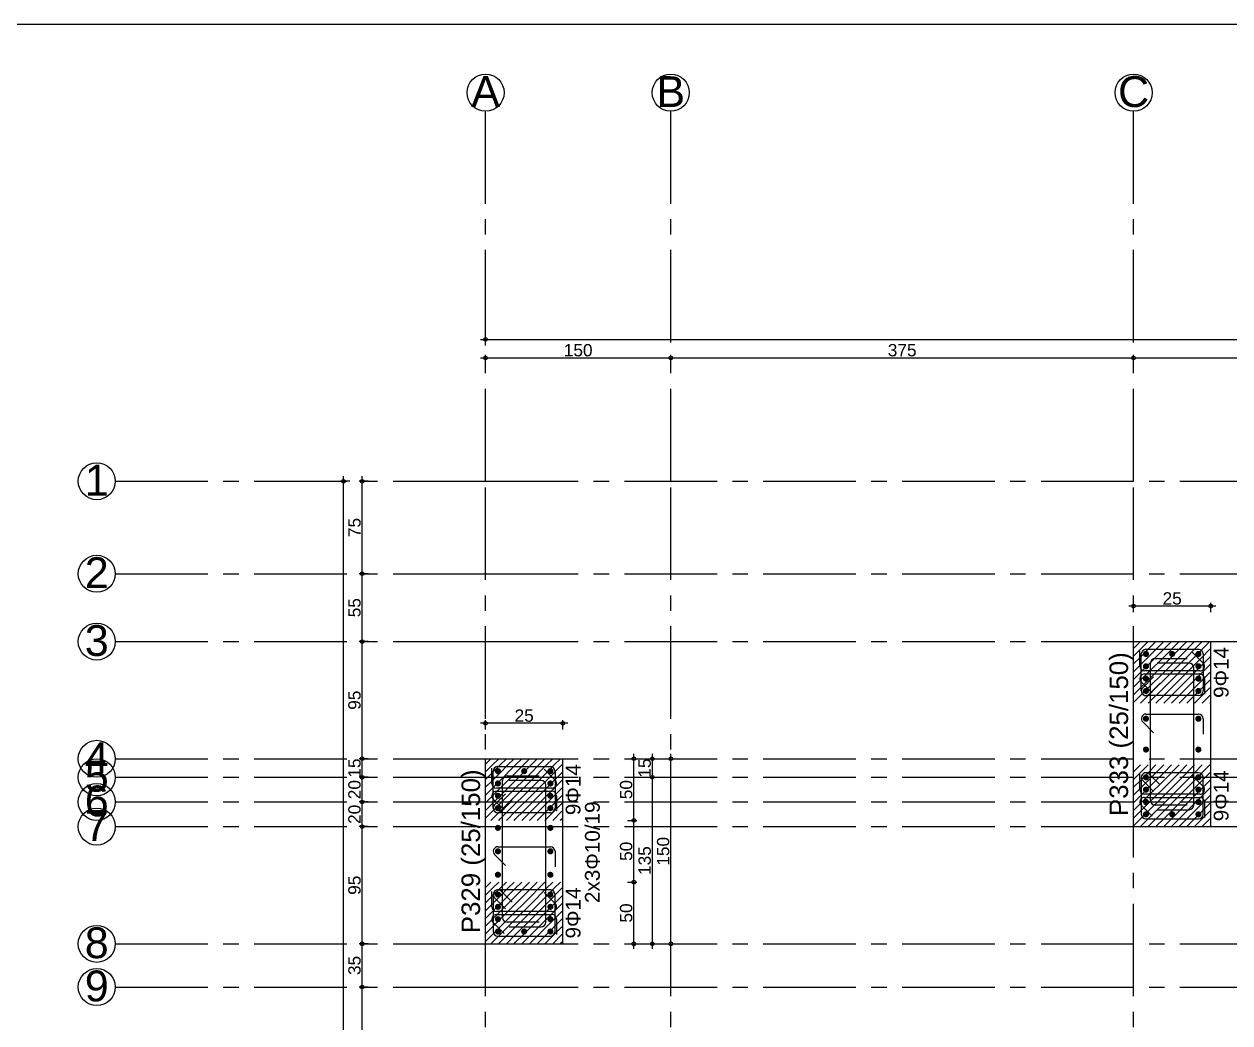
# Model space of a CAD drawing. Header units: millimetres. Extents: x 2232 to 85269, y -3593 to 5869.
# Drawn here: x 32488 to 33465, y 5059 to 5869 of the extents above; entities that cross this region are included whole.
import ezdxf

# ---------------------------------------------------------------- set-up
doc = ezdxf.new("R2010")
doc.units = ezdxf.units.MM
doc.linetypes.add('CENTER2', pattern=[112.5, 75, -12.5, 12.5, -12.5])
doc.linetypes.add('DASHDOT2', pattern=[12.7, 6.35, -3.175, 0, -3.175])
doc.layers.add('aks', color=251, linetype='DASHDOT2', lineweight=35)
for name, color, linetype in [('Donatı Yazısı', 7, 'Continuous'), ('Donatı Çizgisi', 7, 'Continuous'), ('Kolon', 7, 'Continuous'), ('Ölçülendirme', 7, 'Continuous')]:
    doc.layers.add(name, color=color, linetype=linetype)
doc.styles.add('arial_1_18', font='arial.ttf', dxfattribs={"height": 0.2})

# ---------------------------------------------------------------- blocks, each defined once
blk = doc.blocks.new('IDE999Entity7006')
at = {"layer": 'aks', "color": 250, "linetype": 'CENTER2', "lineweight": 5}
for points in [[(24550.63, 2530), (24550.63, 2830)], [(24550.63, 200), (24550.63, 2530)]]:
    blk.add_lwpolyline(points, dxfattribs=at)
at = {"layer": 'aks', "color": 30, "linetype": 'Continuous', "lineweight": 5}
blk.add_circle((24550.63, 2845), 15, dxfattribs=at)
at = {"layer": 'aks', "color": 1, "linetype": 'Continuous', "lineweight": 5, "style": 'arial_1_18'}
blk.add_text('C', height=25, dxfattribs=at).set_placement((24538.03, 2833.37))
blk = doc.blocks.new('IDE999Entity7015')
at = {"layer": 'aks', "color": 250, "linetype": 'CENTER2', "lineweight": 5}
for points in [[(24025.63, 2530), (24025.63, 2830)], [(24025.63, 200), (24025.63, 2530)]]:
    blk.add_lwpolyline(points, dxfattribs=at)
at = {"layer": 'aks', "color": 30, "linetype": 'Continuous', "lineweight": 5}
blk.add_circle((24025.63, 2845), 15, dxfattribs=at)
at = {"layer": 'aks', "color": 1, "linetype": 'Continuous', "lineweight": 5, "style": 'arial_1_18'}
blk.add_text('A', height=25, dxfattribs=at).set_placement((24013.99, 2833.37))
blk = doc.blocks.new('IDE999Entity7016')
at = {"layer": 'aks', "color": 250, "linetype": 'CENTER2', "lineweight": 5}
for points in [[(24175.63, 2530), (24175.63, 2830)], [(24175.63, 200), (24175.63, 2530)]]:
    blk.add_lwpolyline(points, dxfattribs=at)
at = {"layer": 'aks', "color": 30, "linetype": 'Continuous', "lineweight": 5}
blk.add_circle((24175.63, 2845), 15, dxfattribs=at)
at = {"layer": 'aks', "color": 1, "linetype": 'Continuous', "lineweight": 5, "style": 'arial_1_18'}
blk.add_text('B', height=25, dxfattribs=at).set_placement((24163.99, 2833.37))
blk = doc.blocks.new('IDE999Entity7034')
at = {"layer": 'aks', "color": 250, "linetype": 'CENTER2', "lineweight": 5}
for points in [[(23725.63, 2120), (24025.63, 2120)], [(24025.63, 2120), (27285.63, 2120)]]:
    blk.add_lwpolyline(points, dxfattribs=at)
at = {"layer": 'aks', "color": 30, "linetype": 'Continuous', "lineweight": 5}
blk.add_circle((23710.63, 2120), 15, dxfattribs=at)
at = {"layer": 'aks', "color": 1, "linetype": 'Continuous', "lineweight": 5, "style": 'arial_1_18'}
blk.add_text('9', height=25, dxfattribs=at).set_placement((23700.92, 2108.37))
blk = doc.blocks.new('IDE999Entity7035')
at = {"layer": 'aks', "color": 250, "linetype": 'CENTER2', "lineweight": 5}
for points in [[(23725.63, 2270), (24025.63, 2270)], [(24025.63, 2270), (27285.63, 2270)]]:
    blk.add_lwpolyline(points, dxfattribs=at)
at = {"layer": 'aks', "color": 30, "linetype": 'Continuous', "lineweight": 5}
blk.add_circle((23710.63, 2270), 15, dxfattribs=at)
at = {"layer": 'aks', "color": 1, "linetype": 'Continuous', "lineweight": 5, "style": 'arial_1_18'}
blk.add_text('6', height=25, dxfattribs=at).set_placement((23700.92, 2258.37))
blk = doc.blocks.new('IDE999Entity7036')
at = {"layer": 'aks', "color": 250, "linetype": 'CENTER2', "lineweight": 5}
for points in [[(23725.63, 2290), (24025.63, 2290)], [(24025.63, 2290), (27285.63, 2290)]]:
    blk.add_lwpolyline(points, dxfattribs=at)
at = {"layer": 'aks', "color": 30, "linetype": 'Continuous', "lineweight": 5}
blk.add_circle((23710.63, 2290), 15, dxfattribs=at)
at = {"layer": 'aks', "color": 1, "linetype": 'Continuous', "lineweight": 5, "style": 'arial_1_18'}
blk.add_text('5', height=25, dxfattribs=at).set_placement((23700.92, 2278.37))
blk = doc.blocks.new('IDE999Entity7037')
at = {"layer": 'aks', "color": 250, "linetype": 'CENTER2', "lineweight": 5}
for points in [[(23725.63, 2155), (24025.63, 2155)], [(24025.63, 2155), (27285.63, 2155)]]:
    blk.add_lwpolyline(points, dxfattribs=at)
at = {"layer": 'aks', "color": 30, "linetype": 'Continuous', "lineweight": 5}
blk.add_circle((23710.63, 2155), 15, dxfattribs=at)
at = {"layer": 'aks', "color": 1, "linetype": 'Continuous', "lineweight": 5, "style": 'arial_1_18'}
blk.add_text('8', height=25, dxfattribs=at).set_placement((23700.92, 2143.37))
blk = doc.blocks.new('IDE999Entity7038')
at = {"layer": 'aks', "color": 250, "linetype": 'CENTER2', "lineweight": 5}
for points in [[(23725.63, 2305), (24025.63, 2305)], [(24025.63, 2305), (27285.63, 2305)]]:
    blk.add_lwpolyline(points, dxfattribs=at)
at = {"layer": 'aks', "color": 30, "linetype": 'Continuous', "lineweight": 5}
blk.add_circle((23710.63, 2305), 15, dxfattribs=at)
at = {"layer": 'aks', "color": 1, "linetype": 'Continuous', "lineweight": 5, "style": 'arial_1_18'}
blk.add_text('4', height=25, dxfattribs=at).set_placement((23700.92, 2293.37))
blk = doc.blocks.new('IDE999Entity7039')
at = {"layer": 'aks', "color": 250, "linetype": 'CENTER2', "lineweight": 5}
for points in [[(23725.63, 2250), (24025.63, 2250)], [(24025.63, 2250), (27285.63, 2250)]]:
    blk.add_lwpolyline(points, dxfattribs=at)
at = {"layer": 'aks', "color": 30, "linetype": 'Continuous', "lineweight": 5}
blk.add_circle((23710.63, 2250), 15, dxfattribs=at)
at = {"layer": 'aks', "color": 1, "linetype": 'Continuous', "lineweight": 5, "style": 'arial_1_18'}
blk.add_text('7', height=25, dxfattribs=at).set_placement((23700.92, 2238.37))
blk = doc.blocks.new('IDE999Entity7040')
at = {"layer": 'aks', "color": 250, "linetype": 'CENTER2', "lineweight": 5}
for points in [[(23725.63, 2400), (24025.63, 2400)], [(24025.63, 2400), (27285.63, 2400)]]:
    blk.add_lwpolyline(points, dxfattribs=at)
at = {"layer": 'aks', "color": 30, "linetype": 'Continuous', "lineweight": 5}
blk.add_circle((23710.63, 2400), 15, dxfattribs=at)
at = {"layer": 'aks', "color": 1, "linetype": 'Continuous', "lineweight": 5, "style": 'arial_1_18'}
blk.add_text('3', height=25, dxfattribs=at).set_placement((23700.92, 2388.37))
blk = doc.blocks.new('IDE999Entity7041')
at = {"layer": 'aks', "color": 250, "linetype": 'CENTER2', "lineweight": 5}
for points in [[(23725.63, 2455), (24025.63, 2455)], [(24025.63, 2455), (27285.63, 2455)]]:
    blk.add_lwpolyline(points, dxfattribs=at)
at = {"layer": 'aks', "color": 30, "linetype": 'Continuous', "lineweight": 5}
blk.add_circle((23710.63, 2455), 15, dxfattribs=at)
at = {"layer": 'aks', "color": 1, "linetype": 'Continuous', "lineweight": 5, "style": 'arial_1_18'}
blk.add_text('2', height=25, dxfattribs=at).set_placement((23700.92, 2443.37))
blk = doc.blocks.new('IDE999Entity7042')
at = {"layer": 'aks', "color": 250, "linetype": 'CENTER2', "lineweight": 5}
for points in [[(23725.63, 2530), (24025.63, 2530)], [(24025.63, 2530), (27285.63, 2530)]]:
    blk.add_lwpolyline(points, dxfattribs=at)
at = {"layer": 'aks', "color": 30, "linetype": 'Continuous', "lineweight": 5}
blk.add_circle((23710.63, 2530), 15, dxfattribs=at)
at = {"layer": 'aks', "color": 1, "linetype": 'Continuous', "lineweight": 5, "style": 'arial_1_18'}
blk.add_text('1', height=25, dxfattribs=at).set_placement((23700.92, 2518.37))

msp = doc.modelspace()

# ---------------------------------------------------------------- hatches: boundary and pattern name
at = {"layer": 'Donatı Çizgisi', "linetype": 'Continuous', "lineweight": 5}
h = msp.add_hatch(color=5, dxfattribs=at)
edge = h.paths.add_edge_path(flags=0)
edge.add_arc((33396.73, 5358.17), 2.5, 0, 360)
h = msp.add_hatch(color=5, dxfattribs=at)
edge = h.paths.add_edge_path(flags=0)
edge.add_arc((33417.98, 5358.17), 2.5, 0, 360)
h = msp.add_hatch(color=5, dxfattribs=at)
edge = h.paths.add_edge_path(flags=0)
edge.add_arc((33439.23, 5358.17), 2.5, 0, 360)
h = msp.add_hatch(color=5, dxfattribs=at)
edge = h.paths.add_edge_path(flags=0)
edge.add_arc((33396.73, 5348.17), 2.5, 0, 360)
h = msp.add_hatch(color=5, dxfattribs=at)
edge = h.paths.add_edge_path(flags=0)
edge.add_arc((33439.23, 5348.17), 2.5, 0, 360)
h = msp.add_hatch(color=5, dxfattribs=at)
edge = h.paths.add_edge_path(flags=0)
edge.add_arc((33396.73, 5338.17), 2.5, 0, 360)
h = msp.add_hatch(color=5, dxfattribs=at)
edge = h.paths.add_edge_path(flags=0)
edge.add_arc((33439.23, 5338.17), 2.5, 0, 360)
h = msp.add_hatch(color=5, dxfattribs=at)
edge = h.paths.add_edge_path(flags=0)
edge.add_arc((33396.73, 5328.17), 2.5, 0, 360)
h = msp.add_hatch(color=5, dxfattribs=at)
edge = h.paths.add_edge_path(flags=0)
edge.add_arc((33439.23, 5328.17), 2.5, 0, 360)
h = msp.add_hatch(color=5, dxfattribs=at)
edge = h.paths.add_edge_path(flags=0)
edge.add_arc((33396.73, 5305.67), 2.5, 0, 360)
h = msp.add_hatch(color=5, dxfattribs=at)
edge = h.paths.add_edge_path(flags=0)
edge.add_arc((33439.23, 5305.67), 2.5, 0, 360)
h = msp.add_hatch(color=5, dxfattribs=at)
edge = h.paths.add_edge_path(flags=0)
edge.add_arc((33396.73, 5280.67), 2.5, 0, 360)
h = msp.add_hatch(color=5, dxfattribs=at)
edge = h.paths.add_edge_path(flags=0)
edge.add_arc((33439.23, 5280.67), 2.5, 0, 360)
h = msp.add_hatch(color=5, dxfattribs=at)
edge = h.paths.add_edge_path(flags=0)
edge.add_arc((32871.73, 5263.17), 2.5, 0, 360)
h = msp.add_hatch(color=5, dxfattribs=at)
edge = h.paths.add_edge_path(flags=0)
edge.add_arc((32892.98, 5263.17), 2.5, 0, 360)
h = msp.add_hatch(color=5, dxfattribs=at)
edge = h.paths.add_edge_path(flags=0)
edge.add_arc((32914.23, 5263.17), 2.5, 0, 360)
h = msp.add_hatch(color=5, dxfattribs=at)
edge = h.paths.add_edge_path(flags=0)
edge.add_arc((32871.73, 5253.17), 2.5, 0, 360)
h = msp.add_hatch(color=5, dxfattribs=at)
edge = h.paths.add_edge_path(flags=0)
edge.add_arc((32914.23, 5253.17), 2.5, 0, 360)
h = msp.add_hatch(color=5, dxfattribs=at)
edge = h.paths.add_edge_path(flags=0)
edge.add_arc((33396.73, 5258.17), 2.5, 0, 360)
h = msp.add_hatch(color=5, dxfattribs=at)
edge = h.paths.add_edge_path(flags=0)
edge.add_arc((33439.23, 5258.17), 2.5, 0, 360)
h = msp.add_hatch(color=5, dxfattribs=at)
edge = h.paths.add_edge_path(flags=0)
edge.add_arc((33396.73, 5248.17), 2.5, 0, 360)
h = msp.add_hatch(color=5, dxfattribs=at)
edge = h.paths.add_edge_path(flags=0)
edge.add_arc((33439.23, 5248.17), 2.5, 0, 360)
h = msp.add_hatch(color=5, dxfattribs=at)
edge = h.paths.add_edge_path(flags=0)
edge.add_arc((32871.73, 5243.17), 2.5, 0, 360)
h = msp.add_hatch(color=5, dxfattribs=at)
edge = h.paths.add_edge_path(flags=0)
edge.add_arc((32914.23, 5243.17), 2.5, 0, 360)
h = msp.add_hatch(color=5, dxfattribs=at)
edge = h.paths.add_edge_path(flags=0)
edge.add_arc((33396.73, 5238.17), 2.5, 0, 360)
h = msp.add_hatch(color=5, dxfattribs=at)
edge = h.paths.add_edge_path(flags=0)
edge.add_arc((33439.23, 5238.17), 2.5, 0, 360)
h = msp.add_hatch(color=5, dxfattribs=at)
edge = h.paths.add_edge_path(flags=0)
edge.add_arc((32871.73, 5233.17), 2.5, 0, 360)
h = msp.add_hatch(color=5, dxfattribs=at)
edge = h.paths.add_edge_path(flags=0)
edge.add_arc((32914.23, 5233.17), 2.5, 0, 360)
h = msp.add_hatch(color=5, dxfattribs=at)
edge = h.paths.add_edge_path(flags=0)
edge.add_arc((33396.73, 5228.17), 2.5, 0, 360)
h = msp.add_hatch(color=5, dxfattribs=at)
edge = h.paths.add_edge_path(flags=0)
edge.add_arc((33417.98, 5228.17), 2.5, 0, 360)
h = msp.add_hatch(color=5, dxfattribs=at)
edge = h.paths.add_edge_path(flags=0)
edge.add_arc((33439.23, 5228.17), 2.5, 0, 360)
h = msp.add_hatch(color=5, dxfattribs=at)
edge = h.paths.add_edge_path(flags=0)
edge.add_arc((32871.73, 5217.17), 2.5, 0, 360)
h = msp.add_hatch(color=5, dxfattribs=at)
edge = h.paths.add_edge_path(flags=0)
edge.add_arc((32914.23, 5217.17), 2.5, 0, 360)
h = msp.add_hatch(color=5, dxfattribs=at)
edge = h.paths.add_edge_path(flags=0)
edge.add_arc((32871.73, 5198.17), 2.5, 0, 360)
h = msp.add_hatch(color=5, dxfattribs=at)
edge = h.paths.add_edge_path(flags=0)
edge.add_arc((32914.23, 5198.17), 2.5, 0, 360)
h = msp.add_hatch(color=5, dxfattribs=at)
edge = h.paths.add_edge_path(flags=0)
edge.add_arc((32871.73, 5179.17), 2.5, 0, 360)
h = msp.add_hatch(color=5, dxfattribs=at)
edge = h.paths.add_edge_path(flags=0)
edge.add_arc((32914.23, 5179.17), 2.5, 0, 360)
h = msp.add_hatch(color=5, dxfattribs=at)
edge = h.paths.add_edge_path(flags=0)
edge.add_arc((32871.73, 5163.17), 2.5, 0, 360)
h = msp.add_hatch(color=5, dxfattribs=at)
edge = h.paths.add_edge_path(flags=0)
edge.add_arc((32914.23, 5163.17), 2.5, 0, 360)
h = msp.add_hatch(color=5, dxfattribs=at)
edge = h.paths.add_edge_path(flags=0)
edge.add_arc((32871.73, 5153.17), 2.5, 0, 360)
h = msp.add_hatch(color=5, dxfattribs=at)
edge = h.paths.add_edge_path(flags=0)
edge.add_arc((32914.23, 5153.17), 2.5, 0, 360)
h = msp.add_hatch(color=5, dxfattribs=at)
edge = h.paths.add_edge_path(flags=0)
edge.add_arc((32871.73, 5143.17), 2.5, 0, 360)
h = msp.add_hatch(color=5, dxfattribs=at)
edge = h.paths.add_edge_path(flags=0)
edge.add_arc((32914.23, 5143.17), 2.5, 0, 360)
h = msp.add_hatch(color=5, dxfattribs=at)
edge = h.paths.add_edge_path(flags=0)
edge.add_arc((32871.73, 5133.17), 2.5, 0, 360)
h = msp.add_hatch(color=5, dxfattribs=at)
edge = h.paths.add_edge_path(flags=0)
edge.add_arc((32892.98, 5133.17), 2.5, 0, 360)
h = msp.add_hatch(color=5, dxfattribs=at)
edge = h.paths.add_edge_path(flags=0)
edge.add_arc((32914.23, 5133.17), 2.5, 0, 360)

# ---------------------------------------------------------------- linework, layer by layer
msp.add_line((3332.36, 5868.75), (79990.7, 5868.75))
at = {"layer": 'Donatı Çizgisi', "color": 1, "linetype": 'Continuous', "lineweight": 5}
for points in [[(33391.73, 5348.17), (33391.73, 5360.67)], [(33404.23, 5354.42), (33430.23, 5354.42)], [(33434.29, 5359.66), (33443.13, 5350.82)], [(33440.48, 5344.42), (33395.48, 5344.42)], [(33400.48, 5239.42), (33400.48, 5350.67)], [(33431.73, 5350.67), (33405.73, 5350.67)], [(33435.48, 5235.67), (33435.48, 5346.92)], [(33401.67, 5326.67), (33392.83, 5335.51)], [(33395.48, 5341.92), (33440.48, 5341.92)], [(33444.23, 5338.17), (33444.23, 5325.67)], [(33396.73, 5309.42), (33439.23, 5309.42)], [(33442.98, 5305.67), (33442.98, 5293.17)], [(33402.92, 5294.17), (33394.08, 5303.01)], [(32866.73, 5253.17), (32866.73, 5265.67)], [(32875.48, 5144.42), (32875.48, 5255.67)], [(32879.23, 5259.42), (32905.23, 5259.42)], [(32906.73, 5255.67), (32880.73, 5255.67)], [(32909.29, 5264.66), (32918.13, 5255.82)], [(33391.73, 5248.17), (33391.73, 5260.67)], [(33434.29, 5259.66), (33443.13, 5250.82)], [(32915.48, 5249.42), (32870.48, 5249.42)], [(32870.48, 5246.92), (32915.48, 5246.92)], [(32910.48, 5140.67), (32910.48, 5251.92)], [(32876.67, 5231.67), (32867.83, 5240.51)], [(32919.23, 5243.17), (32919.23, 5230.67)], [(33440.48, 5244.42), (33395.48, 5244.42)], [(33395.48, 5241.92), (33440.48, 5241.92)], [(33444.23, 5238.17), (33444.23, 5225.67)], [(33401.67, 5226.67), (33392.83, 5235.51)], [(33430.23, 5235.67), (33404.23, 5235.67)], [(33405.73, 5231.92), (33431.73, 5231.92)], [(32871.73, 5201.92), (32914.23, 5201.92)], [(32917.98, 5198.17), (32917.98, 5185.67)], [(32877.92, 5186.67), (32869.08, 5195.51)], [(32866.73, 5153.17), (32866.73, 5165.67)], [(32909.29, 5164.66), (32918.13, 5155.82)], [(32915.48, 5149.42), (32870.48, 5149.42)], [(32876.67, 5131.67), (32867.83, 5140.51)], [(32870.48, 5146.92), (32915.48, 5146.92)], [(32905.23, 5140.67), (32879.23, 5140.67)], [(32919.23, 5143.17), (32919.23, 5130.67)], [(32880.73, 5136.92), (32906.73, 5136.92)]]:
    msp.add_lwpolyline(points, dxfattribs=at)
at = {"layer": 'Donatı Çizgisi', "color": 5, "linetype": 'Continuous', "lineweight": 5}
for points in [[(33392.98, 5328.17), (33392.98, 5358.17)], [(33396.73, 5361.92), (33439.23, 5361.92)], [(33442.98, 5358.17), (33442.98, 5328.17)], [(33394.08, 5330.82), (33402.92, 5339.66)], [(33408.22, 5334.35), (33399.38, 5325.51)], [(33439.23, 5324.42), (33396.73, 5324.42)], [(32871.73, 5266.92), (32914.23, 5266.92)], [(32867.98, 5233.17), (32867.98, 5263.17)], [(32917.98, 5263.17), (32917.98, 5233.17)], [(33392.98, 5258.17), (33392.98, 5228.17)], [(33394.08, 5255.51), (33402.92, 5246.67)], [(33439.23, 5261.92), (33396.73, 5261.92)], [(33408.22, 5251.98), (33399.38, 5260.82)], [(33442.98, 5228.17), (33442.98, 5258.17)], [(32869.08, 5235.82), (32877.92, 5244.66)], [(32883.22, 5239.35), (32874.38, 5230.51)], [(32914.23, 5229.42), (32871.73, 5229.42)], [(33396.73, 5224.42), (33439.23, 5224.42)], [(32867.98, 5163.17), (32867.98, 5133.17)], [(32869.08, 5160.51), (32877.92, 5151.67)], [(32914.23, 5166.92), (32871.73, 5166.92)], [(32883.22, 5156.98), (32874.38, 5165.82)], [(32917.98, 5133.17), (32917.98, 5163.17)], [(32871.73, 5129.42), (32914.23, 5129.42)]]:
    msp.add_lwpolyline(points, dxfattribs=at)
for centre, start, end in [((33396.73, 5358.17), 90, 180), ((33439.23, 5358.17), 0, 90), ((33396.73, 5328.17), 135, 270), ((33396.73, 5328.17), 180, 315), ((33439.23, 5328.17), 270, 0), ((32871.73, 5263.17), 90, 180), ((32914.23, 5263.17), 0, 90), ((33396.73, 5258.17), 45, 180), ((33396.73, 5258.17), 90, 225), ((33439.23, 5258.17), 0, 90), ((32871.73, 5233.17), 135, 270), ((32871.73, 5233.17), 180, 315), ((32914.23, 5233.17), 270, 0), ((33396.73, 5228.17), 180, 270), ((33439.23, 5228.17), 270, 0), ((32871.73, 5163.17), 45, 180), ((32871.73, 5163.17), 90, 225), ((32914.23, 5163.17), 0, 90), ((32871.73, 5133.17), 180, 270), ((32914.23, 5133.17), 270, 0)]:
    msp.add_arc(centre, 3.75, start, end, dxfattribs=at)
at = {"layer": 'Donatı Çizgisi', "color": 1, "linetype": 'Continuous', "lineweight": 5}
for centre, start, end in [((33404.23, 5350.67), 90, 180), ((33395.48, 5348.17), 180, 270), ((33431.73, 5346.92), 0, 90), ((33440.48, 5348.17), 270, 45), ((33395.48, 5338.17), 90, 225), ((33440.48, 5338.17), 0, 90), ((33396.73, 5305.67), 90, 225), ((33439.23, 5305.67), 0, 90), ((32879.23, 5255.67), 90, 180), ((32906.73, 5251.92), 0, 90), ((32915.48, 5253.17), 270, 45), ((32870.48, 5253.17), 180, 270), ((32870.48, 5243.17), 90, 225), ((32915.48, 5243.17), 0, 90), ((33395.48, 5248.17), 180, 270), ((33440.48, 5248.17), 270, 45), ((33395.48, 5238.17), 90, 225), ((33404.23, 5239.42), 180, 270), ((33440.48, 5238.17), 0, 90), ((33431.73, 5235.67), 270, 0), ((32871.73, 5198.17), 90, 225), ((32914.23, 5198.17), 0, 90), ((32870.48, 5153.17), 180, 270), ((32915.48, 5153.17), 270, 45), ((32870.48, 5143.17), 90, 225), ((32879.23, 5144.42), 180, 270), ((32906.73, 5140.67), 270, 0), ((32915.48, 5143.17), 0, 90)]:
    msp.add_arc(centre, 3.75, start, end, dxfattribs=at)
at = {"layer": 'Kolon', "color": 251, "linetype": 'Continuous', "lineweight": -3}
for points in [[(33386.73, 5356.3), (33398.6, 5368.17)], [(33386.73, 5362.55), (33392.35, 5368.17)], [(33398.6, 5355.67), (33411.1, 5368.17)], [(33398.6, 5361.92), (33404.85, 5368.17)], [(33411.1, 5355.67), (33423.6, 5368.17)], [(33411.1, 5361.92), (33417.35, 5368.17)], [(33423.6, 5355.67), (33436.1, 5368.17)], [(33423.6, 5361.92), (33429.85, 5368.17)], [(33436.1, 5355.67), (33448.6, 5368.17)], [(33436.1, 5361.92), (33442.35, 5368.17)], [(33386.73, 5343.8), (33398.6, 5355.67)], [(33386.73, 5350.05), (33392.35, 5355.67)], [(33392.35, 5355.67), (33398.6, 5361.92)], [(33398.6, 5343.17), (33411.1, 5355.67)], [(33398.6, 5349.42), (33404.85, 5355.67)], [(33404.85, 5355.67), (33411.1, 5361.92)], [(33411.1, 5343.17), (33423.6, 5355.67)], [(33411.1, 5349.42), (33417.35, 5355.67)], [(33417.35, 5355.67), (33423.6, 5361.92)], [(33423.6, 5343.17), (33436.1, 5355.67)], [(33423.6, 5349.42), (33429.85, 5355.67)], [(33429.85, 5355.67), (33436.1, 5361.92)], [(33436.1, 5343.17), (33448.6, 5355.67)], [(33436.1, 5349.42), (33442.35, 5355.67)], [(33442.35, 5355.67), (33448.6, 5361.92)], [(33448.6, 5361.92), (33449.23, 5362.55)], [(33448.6, 5355.67), (33449.23, 5356.3)], [(33392.35, 5343.17), (33398.6, 5349.42)], [(33404.85, 5343.17), (33411.1, 5349.42)], [(33417.35, 5343.17), (33423.6, 5349.42)], [(33429.85, 5343.17), (33436.1, 5349.42)], [(33442.35, 5343.17), (33448.6, 5349.42)], [(33448.6, 5349.42), (33449.23, 5350.05)], [(33448.6, 5343.17), (33449.23, 5343.8)], [(33386.73, 5331.3), (33398.6, 5343.17)], [(33386.73, 5337.55), (33392.35, 5343.17)], [(33392.35, 5330.67), (33398.6, 5336.92)], [(33398.6, 5330.67), (33411.1, 5343.17)], [(33398.6, 5336.92), (33404.85, 5343.17)], [(33404.85, 5330.67), (33411.1, 5336.92)], [(33411.1, 5330.67), (33423.6, 5343.17)], [(33411.1, 5336.92), (33417.35, 5343.17)], [(33417.35, 5330.67), (33423.6, 5336.92)], [(33423.6, 5330.67), (33436.1, 5343.17)], [(33423.6, 5336.92), (33429.85, 5343.17)], [(33429.85, 5330.67), (33436.1, 5336.92)], [(33436.1, 5330.67), (33448.6, 5343.17)], [(33436.1, 5336.92), (33442.35, 5343.17)], [(33442.35, 5330.67), (33448.6, 5336.92)], [(33448.6, 5336.92), (33449.23, 5337.55)], [(33386.73, 5318.8), (33398.6, 5330.67)], [(33386.73, 5325.05), (33392.35, 5330.67)], [(33392.35, 5318.17), (33398.6, 5324.42)], [(33398.6, 5318.17), (33411.1, 5330.67)], [(33398.6, 5324.42), (33404.85, 5330.67)], [(33404.85, 5318.17), (33411.1, 5324.42)], [(33411.1, 5318.17), (33423.6, 5330.67)], [(33411.1, 5324.42), (33417.35, 5330.67)], [(33417.35, 5318.17), (33423.6, 5324.42)], [(33423.6, 5318.17), (33436.1, 5330.67)], [(33423.6, 5324.42), (33429.85, 5330.67)], [(33429.85, 5318.17), (33436.1, 5324.42)], [(33436.1, 5318.17), (33448.6, 5330.67)], [(33436.1, 5324.42), (33442.35, 5330.67)], [(33442.35, 5318.17), (33448.6, 5324.42)], [(33448.6, 5330.67), (33449.23, 5331.3)], [(33448.6, 5324.42), (33449.23, 5325.05)], [(33392.35, 5318.17), (33392.35, 5318.17)], [(33398.6, 5318.17), (33398.6, 5318.17)], [(33404.85, 5318.17), (33404.85, 5318.17)], [(33411.1, 5318.17), (33411.1, 5318.17)], [(33417.35, 5318.17), (33417.35, 5318.17)], [(33423.6, 5318.17), (33423.6, 5318.17)], [(33429.85, 5318.17), (33429.85, 5318.17)], [(33436.1, 5318.17), (33436.1, 5318.17)], [(33442.35, 5318.17), (33442.35, 5318.17)], [(33448.6, 5318.17), (33449.23, 5318.8)], [(33448.6, 5318.17), (33448.6, 5318.17)], [(32861.73, 5268.8), (32866.1, 5273.17)], [(32861.73, 5256.3), (32873.6, 5268.17)], [(32861.73, 5262.55), (32867.35, 5268.17)], [(32867.35, 5268.17), (32872.35, 5273.17)], [(32873.6, 5268.17), (32878.6, 5273.17)], [(32873.6, 5255.67), (32886.1, 5268.17)], [(32873.6, 5261.92), (32879.85, 5268.17)], [(32879.85, 5268.17), (32884.85, 5273.17)], [(32886.1, 5268.17), (32891.1, 5273.17)], [(32886.1, 5255.67), (32898.6, 5268.17)], [(32886.1, 5261.92), (32892.35, 5268.17)], [(32892.35, 5268.17), (32897.35, 5273.17)], [(32898.6, 5268.17), (32903.6, 5273.17)], [(32898.6, 5255.67), (32911.1, 5268.17)], [(32898.6, 5261.92), (32904.85, 5268.17)], [(32904.85, 5268.17), (32909.85, 5273.17)], [(32911.1, 5268.17), (32916.1, 5273.17)], [(32911.1, 5255.67), (32923.6, 5268.17)], [(32911.1, 5261.92), (32917.35, 5268.17)], [(32917.35, 5268.17), (32922.35, 5273.17)], [(32923.6, 5268.17), (32924.23, 5268.8)], [(33386.73, 5256.3), (33398.6, 5268.17)], [(33386.73, 5262.55), (33392.35, 5268.17)], [(33398.6, 5255.67), (33411.1, 5268.17)], [(33398.6, 5261.92), (33404.85, 5268.17)], [(33411.1, 5255.67), (33423.6, 5268.17)], [(33411.1, 5261.92), (33417.35, 5268.17)], [(33423.6, 5255.67), (33436.1, 5268.17)], [(33423.6, 5261.92), (33429.85, 5268.17)], [(33436.1, 5255.67), (33448.6, 5268.17)], [(33436.1, 5261.92), (33442.35, 5268.17)], [(32861.73, 5243.8), (32873.6, 5255.67)], [(32861.73, 5250.05), (32867.35, 5255.67)], [(32867.35, 5255.67), (32873.6, 5261.92)], [(32873.6, 5243.17), (32886.1, 5255.67)], [(32873.6, 5249.42), (32879.85, 5255.67)], [(32879.85, 5255.67), (32886.1, 5261.92)], [(32886.1, 5243.17), (32898.6, 5255.67)], [(32886.1, 5249.42), (32892.35, 5255.67)], [(32892.35, 5255.67), (32898.6, 5261.92)], [(32898.6, 5243.17), (32911.1, 5255.67)], [(32898.6, 5249.42), (32904.85, 5255.67)], [(32904.85, 5255.67), (32911.1, 5261.92)], [(32911.1, 5243.17), (32923.6, 5255.67)], [(32911.1, 5249.42), (32917.35, 5255.67)], [(32917.35, 5255.67), (32923.6, 5261.92)], [(32923.6, 5261.92), (32924.23, 5262.55)], [(32923.6, 5255.67), (32924.23, 5256.3)], [(33386.73, 5243.8), (33398.6, 5255.67)], [(33386.73, 5250.05), (33392.35, 5255.67)], [(33392.35, 5255.67), (33398.6, 5261.92)], [(33398.6, 5243.17), (33411.1, 5255.67)], [(33398.6, 5249.42), (33404.85, 5255.67)], [(33404.85, 5255.67), (33411.1, 5261.92)], [(33411.1, 5243.17), (33423.6, 5255.67)], [(33411.1, 5249.42), (33417.35, 5255.67)], [(33417.35, 5255.67), (33423.6, 5261.92)], [(33423.6, 5243.17), (33436.1, 5255.67)], [(33423.6, 5249.42), (33429.85, 5255.67)], [(33429.85, 5255.67), (33436.1, 5261.92)], [(33436.1, 5243.17), (33448.6, 5255.67)], [(33436.1, 5249.42), (33442.35, 5255.67)], [(33442.35, 5255.67), (33448.6, 5261.92)], [(33448.6, 5261.92), (33449.23, 5262.55)], [(33448.6, 5255.67), (33449.23, 5256.3)], [(32867.35, 5243.17), (32873.6, 5249.42)], [(32879.85, 5243.17), (32886.1, 5249.42)], [(32892.35, 5243.17), (32898.6, 5249.42)], [(32904.85, 5243.17), (32911.1, 5249.42)], [(32917.35, 5243.17), (32923.6, 5249.42)], [(32923.6, 5249.42), (32924.23, 5250.05)], [(33392.35, 5243.17), (33398.6, 5249.42)], [(33404.85, 5243.17), (33411.1, 5249.42)], [(33417.35, 5243.17), (33423.6, 5249.42)], [(33429.85, 5243.17), (33436.1, 5249.42)], [(33442.35, 5243.17), (33448.6, 5249.42)], [(33448.6, 5249.42), (33449.23, 5250.05)], [(32861.73, 5231.3), (32873.6, 5243.17)], [(32861.73, 5237.55), (32867.35, 5243.17)], [(32867.35, 5230.67), (32873.6, 5236.92)], [(32873.6, 5230.67), (32886.1, 5243.17)], [(32873.6, 5236.92), (32879.85, 5243.17)], [(32879.85, 5230.67), (32886.1, 5236.92)], [(32886.1, 5230.67), (32898.6, 5243.17)], [(32886.1, 5236.92), (32892.35, 5243.17)], [(32892.35, 5230.67), (32898.6, 5236.92)], [(32898.6, 5230.67), (32911.1, 5243.17)], [(32898.6, 5236.92), (32904.85, 5243.17)], [(32904.85, 5230.67), (32911.1, 5236.92)], [(32911.1, 5230.67), (32923.6, 5243.17)], [(32911.1, 5236.92), (32917.35, 5243.17)], [(32917.35, 5230.67), (32923.6, 5236.92)], [(32923.6, 5243.17), (32924.23, 5243.8)], [(32923.6, 5236.92), (32924.23, 5237.55)], [(33386.73, 5231.3), (33398.6, 5243.17)], [(33386.73, 5237.55), (33392.35, 5243.17)], [(33392.35, 5230.67), (33398.6, 5236.92)], [(33398.6, 5230.67), (33411.1, 5243.17)], [(33398.6, 5236.92), (33404.85, 5243.17)], [(33404.85, 5230.67), (33411.1, 5236.92)], [(33411.1, 5230.67), (33423.6, 5243.17)], [(33411.1, 5236.92), (33417.35, 5243.17)], [(33417.35, 5230.67), (33423.6, 5236.92)], [(33423.6, 5230.67), (33436.1, 5243.17)], [(33423.6, 5236.92), (33429.85, 5243.17)], [(33429.85, 5230.67), (33436.1, 5236.92)], [(33436.1, 5230.67), (33448.6, 5243.17)], [(33436.1, 5236.92), (33442.35, 5243.17)], [(33442.35, 5230.67), (33448.6, 5236.92)], [(33448.6, 5243.17), (33449.23, 5243.8)], [(33448.6, 5236.92), (33449.23, 5237.55)], [(32861.73, 5225.05), (32867.35, 5230.67)], [(32866.1, 5223.17), (32873.6, 5230.67)], [(32873.6, 5224.42), (32879.85, 5230.67)], [(32878.6, 5223.17), (32886.1, 5230.67)], [(32886.1, 5224.42), (32892.35, 5230.67)], [(32891.1, 5223.17), (32898.6, 5230.67)], [(32898.6, 5224.42), (32904.85, 5230.67)], [(32903.6, 5223.17), (32911.1, 5230.67)], [(32911.1, 5224.42), (32917.35, 5230.67)], [(32916.1, 5223.17), (32923.6, 5230.67)], [(32923.6, 5230.67), (32924.23, 5231.3)], [(33386.73, 5218.8), (33398.6, 5230.67)], [(33386.73, 5225.05), (33392.35, 5230.67)], [(33398.6, 5218.17), (33411.1, 5230.67)], [(33398.6, 5224.42), (33404.85, 5230.67)], [(33411.1, 5218.17), (33423.6, 5230.67)], [(33411.1, 5224.42), (33417.35, 5230.67)], [(33423.6, 5218.17), (33436.1, 5230.67)], [(33423.6, 5224.42), (33429.85, 5230.67)], [(33436.1, 5218.17), (33448.6, 5230.67)], [(33436.1, 5224.42), (33442.35, 5230.67)], [(33448.6, 5230.67), (33449.23, 5231.3)], [(32872.35, 5223.17), (32873.6, 5224.42)], [(32884.85, 5223.17), (32886.1, 5224.42)], [(32897.35, 5223.17), (32898.6, 5224.42)], [(32909.85, 5223.17), (32911.1, 5224.42)], [(32922.35, 5223.17), (32923.6, 5224.42)], [(32923.6, 5224.42), (32924.23, 5225.05)], [(33392.35, 5218.17), (33398.6, 5224.42)], [(33392.35, 5218.17), (33392.35, 5218.17)], [(33398.6, 5218.17), (33398.6, 5218.17)], [(33404.85, 5218.17), (33411.1, 5224.42)], [(33404.85, 5218.17), (33404.85, 5218.17)], [(33411.1, 5218.17), (33411.1, 5218.17)], [(33417.35, 5218.17), (33423.6, 5224.42)], [(33417.35, 5218.17), (33417.35, 5218.17)], [(33423.6, 5218.17), (33423.6, 5218.17)], [(33429.85, 5218.17), (33436.1, 5224.42)], [(33429.85, 5218.17), (33429.85, 5218.17)], [(33436.1, 5218.17), (33436.1, 5218.17)], [(33442.35, 5218.17), (33448.6, 5224.42)], [(33442.35, 5218.17), (33442.35, 5218.17)], [(33448.6, 5224.42), (33449.23, 5225.05)], [(33448.6, 5218.17), (33449.23, 5218.8)], [(33448.6, 5218.17), (33448.6, 5218.17)], [(32861.73, 5168.8), (32866.1, 5173.17)], [(32861.73, 5156.3), (32873.6, 5168.17)], [(32861.73, 5162.55), (32867.35, 5168.17)], [(32867.35, 5168.17), (32872.35, 5173.17)], [(32873.6, 5168.17), (32878.6, 5173.17)], [(32873.6, 5155.67), (32886.1, 5168.17)], [(32873.6, 5161.92), (32879.85, 5168.17)], [(32879.85, 5168.17), (32884.85, 5173.17)], [(32886.1, 5168.17), (32891.1, 5173.17)], [(32886.1, 5155.67), (32898.6, 5168.17)], [(32886.1, 5161.92), (32892.35, 5168.17)], [(32892.35, 5168.17), (32897.35, 5173.17)], [(32898.6, 5168.17), (32903.6, 5173.17)], [(32898.6, 5155.67), (32911.1, 5168.17)], [(32898.6, 5161.92), (32904.85, 5168.17)], [(32904.85, 5168.17), (32909.85, 5173.17)], [(32911.1, 5168.17), (32916.1, 5173.17)], [(32911.1, 5155.67), (32923.6, 5168.17)], [(32911.1, 5161.92), (32917.35, 5168.17)], [(32917.35, 5168.17), (32922.35, 5173.17)], [(32923.6, 5168.17), (32924.23, 5168.8)], [(32867.35, 5155.67), (32873.6, 5161.92)], [(32879.85, 5155.67), (32886.1, 5161.92)], [(32892.35, 5155.67), (32898.6, 5161.92)], [(32904.85, 5155.67), (32911.1, 5161.92)], [(32917.35, 5155.67), (32923.6, 5161.92)], [(32923.6, 5161.92), (32924.23, 5162.55)], [(32861.73, 5143.8), (32873.6, 5155.67)], [(32861.73, 5150.05), (32867.35, 5155.67)], [(32867.35, 5143.17), (32873.6, 5149.42)], [(32873.6, 5143.17), (32886.1, 5155.67)], [(32873.6, 5149.42), (32879.85, 5155.67)], [(32879.85, 5143.17), (32886.1, 5149.42)], [(32886.1, 5143.17), (32898.6, 5155.67)], [(32886.1, 5149.42), (32892.35, 5155.67)], [(32892.35, 5143.17), (32898.6, 5149.42)], [(32898.6, 5143.17), (32911.1, 5155.67)], [(32898.6, 5149.42), (32904.85, 5155.67)], [(32904.85, 5143.17), (32911.1, 5149.42)], [(32911.1, 5143.17), (32923.6, 5155.67)], [(32911.1, 5149.42), (32917.35, 5155.67)], [(32917.35, 5143.17), (32923.6, 5149.42)], [(32923.6, 5155.67), (32924.23, 5156.3)], [(32923.6, 5149.42), (32924.23, 5150.05)], [(32861.73, 5131.3), (32873.6, 5143.17)], [(32861.73, 5137.55), (32867.35, 5143.17)], [(32873.6, 5130.67), (32886.1, 5143.17)], [(32873.6, 5136.92), (32879.85, 5143.17)], [(32886.1, 5130.67), (32898.6, 5143.17)], [(32886.1, 5136.92), (32892.35, 5143.17)], [(32898.6, 5130.67), (32911.1, 5143.17)], [(32898.6, 5136.92), (32904.85, 5143.17)], [(32911.1, 5130.67), (32923.6, 5143.17)], [(32911.1, 5136.92), (32917.35, 5143.17)], [(32923.6, 5143.17), (32924.23, 5143.8)], [(32861.73, 5125.05), (32867.35, 5130.67)], [(32866.1, 5123.17), (32873.6, 5130.67)], [(32867.35, 5130.67), (32873.6, 5136.92)], [(32873.6, 5124.42), (32879.85, 5130.67)], [(32878.6, 5123.17), (32886.1, 5130.67)], [(32879.85, 5130.67), (32886.1, 5136.92)], [(32886.1, 5124.42), (32892.35, 5130.67)], [(32891.1, 5123.17), (32898.6, 5130.67)], [(32892.35, 5130.67), (32898.6, 5136.92)], [(32898.6, 5124.42), (32904.85, 5130.67)], [(32903.6, 5123.17), (32911.1, 5130.67)], [(32904.85, 5130.67), (32911.1, 5136.92)], [(32911.1, 5124.42), (32917.35, 5130.67)], [(32916.1, 5123.17), (32923.6, 5130.67)], [(32917.35, 5130.67), (32923.6, 5136.92)], [(32923.6, 5136.92), (32924.23, 5137.55)], [(32923.6, 5130.67), (32924.23, 5131.3)], [(32872.35, 5123.17), (32873.6, 5124.42)], [(32884.85, 5123.17), (32886.1, 5124.42)], [(32897.35, 5123.17), (32898.6, 5124.42)], [(32909.85, 5123.17), (32911.1, 5124.42)], [(32922.35, 5123.17), (32923.6, 5124.42)], [(32923.6, 5124.42), (32924.23, 5125.05)]]:
    msp.add_lwpolyline(points, dxfattribs=at)
at = {"layer": 'Kolon', "color": 33, "linetype": 'Continuous', "lineweight": -3}
for points in [[(33386.73, 5218.17), (33386.73, 5368.17)], [(33386.73, 5368.17), (33449.23, 5368.17)], [(33449.23, 5218.17), (33449.23, 5368.17)], [(32861.73, 5123.17), (32861.73, 5273.17)], [(32861.73, 5273.17), (32924.23, 5273.17)], [(32924.23, 5123.17), (32924.23, 5273.17)], [(33386.73, 5218.17), (33449.23, 5218.17)], [(32861.73, 5123.17), (32924.23, 5123.17)]]:
    msp.add_lwpolyline(points, dxfattribs=at)
at = {"layer": 'Ölçülendirme', "color": 5, "linetype": 'Continuous', "lineweight": 5}
for points in [[(32857.73, 5613.17), (36125.73, 5613.17)], [(32861.73, 5608.17), (32861.73, 5615.67)], [(32857.73, 5598.17), (36125.73, 5598.17)], [(32861.73, 5593.17), (32861.73, 5600.67)], [(33011.73, 5593.17), (33011.73, 5600.67)], [(33386.73, 5593.17), (33386.73, 5600.67)], [(32746.73, 3164.17), (32746.73, 5502.17)], [(32761.73, 3164.17), (32761.73, 5502.17)], [(32751.73, 5498.17), (32744.23, 5498.17)], [(32766.73, 5498.17), (32759.23, 5498.17)], [(32766.73, 5423.17), (32759.23, 5423.17)], [(33453.23, 5396.97), (33382.73, 5396.97)], [(33386.73, 5391.97), (33386.73, 5399.47)], [(33449.23, 5391.97), (33449.23, 5399.47)], [(32766.73, 5368.17), (32759.23, 5368.17)], [(32861.73, 5296.97), (32861.73, 5304.47)], [(32924.23, 5296.97), (32924.23, 5304.47)], [(32928.23, 5301.97), (32857.73, 5301.97)], [(32981.83, 5119.17), (32981.83, 5277.17)], [(32996.83, 5119.17), (32996.83, 5277.17)], [(33011.83, 5119.17), (33011.83, 5277.17)], [(32766.73, 5273.17), (32759.23, 5273.17)], [(32976.83, 5273.17), (32984.33, 5273.17)], [(32991.83, 5273.17), (32999.33, 5273.17)], [(33006.83, 5273.17), (33014.33, 5273.17)], [(32766.73, 5258.17), (32759.23, 5258.17)], [(32991.83, 5258.17), (32999.33, 5258.17)], [(32766.73, 5238.17), (32759.23, 5238.17)], [(32766.73, 5218.17), (32759.23, 5218.17)], [(32976.83, 5223.17), (32984.33, 5223.17)], [(32976.83, 5173.17), (32984.33, 5173.17)], [(32766.73, 5123.17), (32759.23, 5123.17)], [(32976.83, 5123.17), (32984.33, 5123.17)], [(32991.83, 5123.17), (32999.33, 5123.17)], [(33006.83, 5123.17), (33014.33, 5123.17)], [(32766.73, 5088.17), (32759.23, 5088.17)]]:
    msp.add_lwpolyline(points, dxfattribs=at)
for centre in [(32861.73, 5613.17), (32861.73, 5598.17), (33011.73, 5598.17), (33386.73, 5598.17), (32746.73, 5498.17), (32761.73, 5498.17), (32761.73, 5423.17), (33386.73, 5396.97), (33449.23, 5396.97), (32761.73, 5368.17), (32861.73, 5301.97), (32924.23, 5301.97), (32761.73, 5273.17), (32981.83, 5273.17), (32996.83, 5273.17), (33011.83, 5273.17), (32761.73, 5258.17), (32996.83, 5258.17), (32761.73, 5238.17), (32761.73, 5218.17), (32981.83, 5223.17), (32981.83, 5173.17), (32761.73, 5123.17), (32981.83, 5123.17), (32996.83, 5123.17), (33011.83, 5123.17), (32761.73, 5088.17)]:
    msp.add_circle(centre, 1.5, dxfattribs=at)

# ---------------------------------------------------------------- block references
at = {"layer": 'aks'}
for name in ['IDE999Entity7015', 'IDE999Entity7016', 'IDE999Entity7006', 'IDE999Entity7042', 'IDE999Entity7041', 'IDE999Entity7040', 'IDE999Entity7038', 'IDE999Entity7036', 'IDE999Entity7035', 'IDE999Entity7039', 'IDE999Entity7037', 'IDE999Entity7034']:
    msp.add_blockref(name, (8836.1, 2968.17), dxfattribs=at)

# ---------------------------------------------------------------- texts
at = {"layer": 'Donatı Yazısı', "color": 1, "linetype": 'Continuous', "lineweight": 5, "style": 'arial_1_18'}
for s, p in [('9Φ14', (33463.63, 5322.5)), ('9Φ14', (32938.63, 5227.5)), ('9Φ14', (33463.63, 5222.5)), ('2x3Φ10/19', (32954.24, 5156.25)), ('9Φ14', (32938.63, 5127.5))]:
    msp.add_text(s, height=12, rotation=90, dxfattribs=at).set_placement(p)
at = {"layer": 'Kolon', "color": 1, "linetype": 'Continuous', "lineweight": 5, "style": 'arial_1_18'}
for s, p in [('P333 (25/150)', (33382.23, 5226.77)), ('P329 (25/150)', (32857.23, 5131.77))]:
    msp.add_text(s, height=15, rotation=90, dxfattribs=at).set_placement(p)
at = {"layer": 'Ölçülendirme', "color": 5, "linetype": 'Continuous', "lineweight": 5, "style": 'arial_1_18'}
for s, p in [('150', (32925.08, 5599.42)), ('375', (33187.58, 5599.42)), ('25', (33410.21, 5398.22)), ('25', (32885.21, 5303.22))]:
    msp.add_text(s, height=10, dxfattribs=at).set_placement(p)
for s, p in [('75', (32760.48, 5452.9)), ('55', (32760.48, 5387.9)), ('95', (32760.48, 5312.9)), ('15', (32760.48, 5257.9)), ('15', (32995.58, 5257.9)), ('20', (32760.48, 5240.4)), ('50', (32980.58, 5240.4)), ('20', (32760.48, 5220.4)), ('150', (33010.58, 5186.51)), ('50', (32980.58, 5190.4)), ('135', (32995.58, 5179.01)), ('95', (32760.48, 5162.9)), ('50', (32980.58, 5140.4)), ('35', (32760.48, 5097.9))]:
    msp.add_text(s, height=10, rotation=90, dxfattribs=at).set_placement(p)

doc.saveas('drawing.dxf')
